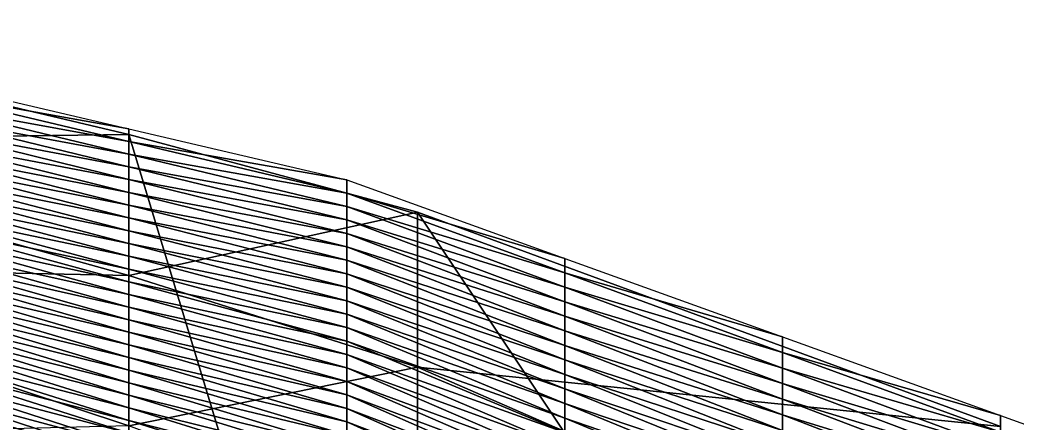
# Model space of a CAD drawing. Header units: metres. Extents: x -3 to 177, y -14 to 14.
# Drawn here: x 158.294 to 160.753, y 11.641 to 12.635 of the extents above; entities that cross this region are included whole.
import ezdxf

# ---------------------------------------------------------------- set-up
doc = ezdxf.new("R2010")
doc.units = ezdxf.units.M
doc.layers.add('HULL', color=7, linetype='Continuous', true_color=0x528ba5)
doc.layers.add('WBT_1_P', color=7, linetype='Continuous', true_color=0x5891b3)

msp = doc.modelspace()

# ---------------------------------------------------------------- linework, layer by layer
at = {"layer": 'HULL'}
for points in [[(158.025, 12.4626, 14.499), (158.025, 12.4923, 14.6753), (158.5625, 12.3666, 14.6801)], [(158.025, 12.433, 14.3228), (158.025, 12.4626, 14.499), (158.5625, 12.3353, 14.5058)], [(158.025, 12.4626, 14.499), (158.5625, 12.3666, 14.6801), (158.5625, 12.3353, 14.5058)], [(158.025, 12.4034, 14.1466), (158.025, 12.433, 14.3228), (158.5625, 12.3039, 14.3315)], [(158.025, 12.433, 14.3228), (158.5625, 12.3353, 14.5058), (158.5625, 12.3039, 14.3315)], [(158.025, 12.3738, 13.9704), (158.025, 12.4034, 14.1466), (158.5625, 12.2726, 14.1572)], [(158.025, 12.4034, 14.1466), (158.5625, 12.3039, 14.3315), (158.5625, 12.2726, 14.1572)], [(158.025, 12.3439, 13.7942), (158.025, 12.3738, 13.9704), (158.5625, 12.2412, 13.9829)], [(158.025, 12.3738, 13.9704), (158.5625, 12.2726, 14.1572), (158.5625, 12.2412, 13.9829)], [(158.5625, 12.3353, 14.5058), (158.5625, 12.3666, 14.6801), (159.1, 12.241, 14.685)], [(158.025, 12.3141, 13.618), (158.025, 12.3439, 13.7942), (158.5625, 12.2097, 13.8086)], [(158.025, 12.3439, 13.7942), (158.5625, 12.2412, 13.9829), (158.5625, 12.2097, 13.8086)], [(158.5625, 12.3039, 14.3315), (158.5625, 12.3353, 14.5058), (159.1, 12.2079, 14.5126)], [(158.5625, 12.3353, 14.5058), (159.1, 12.241, 14.685), (159.1, 12.2079, 14.5126)], [(158.025, 12.2842, 13.4418), (158.025, 12.3141, 13.618), (158.5625, 12.1782, 13.6343)], [(158.025, 12.3141, 13.618), (158.5625, 12.2097, 13.8086), (158.5625, 12.1782, 13.6343)], [(158.5625, 12.2726, 14.1572), (158.5625, 12.3039, 14.3315), (159.1, 12.1749, 14.3402)], [(158.5625, 12.3039, 14.3315), (159.1, 12.2079, 14.5126), (159.1, 12.1749, 14.3402)], [(158.025, 12.2544, 13.2656), (158.025, 12.2842, 13.4418), (158.5625, 12.1467, 13.46)], [(158.025, 12.2842, 13.4418), (158.5625, 12.1782, 13.6343), (158.5625, 12.1467, 13.46)], [(158.025, 12.2247, 13.0894), (158.025, 12.2544, 13.2656), (158.5625, 12.1151, 13.2858)], [(158.025, 12.2544, 13.2656), (158.5625, 12.1467, 13.46), (158.5625, 12.1151, 13.2858)], [(158.5625, 12.2412, 13.9829), (158.5625, 12.2726, 14.1572), (159.1, 12.1418, 14.1678)], [(158.5625, 12.2726, 14.1572), (159.1, 12.1749, 14.3402), (159.1, 12.1418, 14.1678)], [(158.5625, 12.2097, 13.8086), (158.5625, 12.2412, 13.9829), (159.1, 12.1087, 13.9954)], [(158.5625, 12.2412, 13.9829), (159.1, 12.1418, 14.1678), (159.1, 12.1087, 13.9954)], [(159.1, 12.2079, 14.5126), (159.1, 12.241, 14.685), (159.6375, 12.047, 14.6928)], [(158.025, 12.195, 12.9132), (158.025, 12.2247, 13.0894), (158.5625, 12.0836, 13.1115)], [(158.025, 12.2247, 13.0894), (158.5625, 12.1151, 13.2858), (158.5625, 12.0836, 13.1115)], [(158.5625, 12.1782, 13.6343), (158.5625, 12.2097, 13.8086), (159.1, 12.0755, 13.823)], [(158.5625, 12.2097, 13.8086), (159.1, 12.1087, 13.9954), (159.1, 12.0755, 13.823)], [(159.1, 12.1749, 14.3402), (159.1, 12.2079, 14.5126), (159.6375, 12.0113, 14.5229)], [(159.1, 12.2079, 14.5126), (159.6375, 12.047, 14.6928), (159.6375, 12.0113, 14.5229)], [(158.025, 12.1653, 12.737), (158.025, 12.195, 12.9132), (158.5625, 12.0522, 12.9372)], [(158.025, 12.195, 12.9132), (158.5625, 12.0836, 13.1115), (158.5625, 12.0522, 12.9372)], [(158.5625, 12.1467, 13.46), (158.5625, 12.1782, 13.6343), (159.1, 12.0423, 13.6507)], [(158.5625, 12.1782, 13.6343), (159.1, 12.0755, 13.823), (159.1, 12.0423, 13.6507)], [(158.025, 12.1358, 12.5608), (158.025, 12.1653, 12.737), (158.5625, 12.0207, 12.7629)], [(158.025, 12.1653, 12.737), (158.5625, 12.0522, 12.9372), (158.5625, 12.0207, 12.7629)], [(159.1, 12.1418, 14.1678), (159.1, 12.1749, 14.3402), (159.6375, 11.9756, 14.3531)], [(159.1, 12.1749, 14.3402), (159.6375, 12.0113, 14.5229), (159.6375, 11.9756, 14.3531)], [(158.025, 12.1064, 12.3846), (158.025, 12.1358, 12.5608), (158.5625, 11.9894, 12.5886)], [(158.025, 12.1358, 12.5608), (158.5625, 12.0207, 12.7629), (158.5625, 11.9894, 12.5886)], [(158.5625, 12.1151, 13.2858), (158.5625, 12.1467, 13.46), (159.1, 12.0091, 13.4783)], [(158.5625, 12.1467, 13.46), (159.1, 12.0423, 13.6507), (159.1, 12.0091, 13.4783)], [(159.1, 12.1087, 13.9954), (159.1, 12.1418, 14.1678), (159.6375, 11.9399, 14.1833)], [(159.1, 12.1418, 14.1678), (159.6375, 11.9756, 14.3531), (159.6375, 11.9399, 14.1833)], [(158.025, 12.0771, 12.2083), (158.025, 12.1064, 12.3846), (158.5625, 11.9581, 12.4143)], [(158.025, 12.1064, 12.3846), (158.5625, 11.9894, 12.5886), (158.5625, 11.9581, 12.4143)], [(158.5625, 12.0836, 13.1115), (158.5625, 12.1151, 13.2858), (159.1, 11.9759, 13.3059)], [(158.5625, 12.1151, 13.2858), (159.1, 12.0091, 13.4783), (159.1, 11.9759, 13.3059)], [(159.1, 12.0755, 13.823), (159.1, 12.1087, 13.9954), (159.6375, 11.9042, 14.0135)], [(159.1, 12.1087, 13.9954), (159.6375, 11.9399, 14.1833), (159.6375, 11.9042, 14.0135)], [(158.5625, 12.0522, 12.9372), (158.5625, 12.0836, 13.1115), (159.1, 11.9426, 13.1335)], [(158.5625, 12.0836, 13.1115), (159.1, 11.9759, 13.3059), (159.1, 11.9426, 13.1335)], [(158.025, 12.0481, 12.032), (158.025, 12.0771, 12.2083), (158.5625, 11.9268, 12.24)], [(158.025, 12.0771, 12.2083), (158.5625, 11.9581, 12.4143), (158.5625, 11.9268, 12.24)], [(159.1, 12.0423, 13.6507), (159.1, 12.0755, 13.823), (159.6375, 11.8683, 13.8437)], [(159.1, 12.0755, 13.823), (159.6375, 11.9042, 14.0135), (159.6375, 11.8683, 13.8437)], [(158.025, 12.0191, 11.8558), (158.025, 12.0481, 12.032), (158.5625, 11.8957, 12.0657)], [(158.025, 12.0481, 12.032), (158.5625, 11.9268, 12.24), (158.5625, 11.8957, 12.0657)], [(158.5625, 12.0207, 12.7629), (158.5625, 12.0522, 12.9372), (159.1, 11.9094, 12.9612)], [(158.5625, 12.0522, 12.9372), (159.1, 11.9426, 13.1335), (159.1, 11.9094, 12.9612)], [(159.1, 12.0091, 13.4783), (159.1, 12.0423, 13.6507), (159.6375, 11.8324, 13.6739)], [(159.1, 12.0423, 13.6507), (159.6375, 11.8683, 13.8437), (159.6375, 11.8324, 13.6739)], [(159.6375, 12.0113, 14.5229), (159.6375, 12.047, 14.6928), (160.175, 11.853, 14.7005)], [(158.025, 11.9902, 11.6795), (158.025, 12.0191, 11.8558), (158.5625, 11.8646, 11.8914)], [(158.025, 12.0191, 11.8558), (158.5625, 11.8957, 12.0657), (158.5625, 11.8646, 11.8914)], [(158.5625, 11.9894, 12.5886), (158.5625, 12.0207, 12.7629), (159.1, 11.8762, 12.7888)], [(158.5625, 12.0207, 12.7629), (159.1, 11.9094, 12.9612), (159.1, 11.8762, 12.7888)], [(159.1, 11.9759, 13.3059), (159.1, 12.0091, 13.4783), (159.6375, 11.7966, 13.5041)], [(159.1, 12.0091, 13.4783), (159.6375, 11.8324, 13.6739), (159.6375, 11.7966, 13.5041)], [(159.6375, 11.9756, 14.3531), (159.6375, 12.0113, 14.5229), (160.175, 11.8147, 14.5333)], [(159.6375, 12.0113, 14.5229), (160.175, 11.853, 14.7005), (160.175, 11.8147, 14.5333)], [(158.025, 11.9613, 11.5032), (158.025, 11.9902, 11.6795), (158.5625, 11.8335, 11.717)], [(158.025, 11.9902, 11.6795), (158.5625, 11.8646, 11.8914), (158.5625, 11.8335, 11.717)], [(158.5625, 11.9581, 12.4143), (158.5625, 11.9894, 12.5886), (159.1, 11.843, 12.6164)], [(158.5625, 11.9894, 12.5886), (159.1, 11.8762, 12.7888), (159.1, 11.843, 12.6164)], [(158.025, 11.9325, 11.3269), (158.025, 11.9613, 11.5032), (158.5625, 11.8025, 11.5427)], [(158.025, 11.9613, 11.5032), (158.5625, 11.8335, 11.717), (158.5625, 11.8025, 11.5427)], [(158.5625, 11.9268, 12.24), (158.5625, 11.9581, 12.4143), (159.1, 11.8097, 12.4441)], [(158.5625, 11.9581, 12.4143), (159.1, 11.843, 12.6164), (159.1, 11.8097, 12.4441)], [(159.1, 11.9426, 13.1335), (159.1, 11.9759, 13.3059), (159.6375, 11.7607, 13.3344)], [(159.1, 11.9759, 13.3059), (159.6375, 11.7966, 13.5041), (159.6375, 11.7607, 13.3344)], [(159.6375, 11.9399, 14.1833), (159.6375, 11.9756, 14.3531), (160.175, 11.7763, 14.366)], [(159.6375, 11.9756, 14.3531), (160.175, 11.8147, 14.5333), (160.175, 11.7763, 14.366)], [(158.025, 11.9036, 11.1507), (158.025, 11.9325, 11.3269), (158.5625, 11.7714, 11.3684)], [(158.025, 11.9325, 11.3269), (158.5625, 11.8025, 11.5427), (158.5625, 11.7714, 11.3684)], [(159.1, 11.9094, 12.9612), (159.1, 11.9426, 13.1335), (159.6375, 11.7248, 13.1646)], [(159.1, 11.9426, 13.1335), (159.6375, 11.7607, 13.3344), (159.6375, 11.7248, 13.1646)], [(159.6375, 11.9042, 14.0135), (159.6375, 11.9399, 14.1833), (160.175, 11.738, 14.1988)], [(159.6375, 11.9399, 14.1833), (160.175, 11.7763, 14.366), (160.175, 11.738, 14.1988)], [(158.5625, 11.8957, 12.0657), (158.5625, 11.9268, 12.24), (159.1, 11.7765, 12.2717)], [(158.5625, 11.9268, 12.24), (159.1, 11.8097, 12.4441), (159.1, 11.7765, 12.2717)], [(159.1, 11.8762, 12.7888), (159.1, 11.9094, 12.9612), (159.6375, 11.6889, 12.9948)], [(159.1, 11.9094, 12.9612), (159.6375, 11.7248, 13.1646), (159.6375, 11.6889, 12.9948)], [(158.025, 11.8746, 10.9744), (158.025, 11.9036, 11.1507), (158.5625, 11.7403, 11.1941)], [(158.025, 11.9036, 11.1507), (158.5625, 11.7714, 11.3684), (158.5625, 11.7403, 11.1941)], [(158.5625, 11.8646, 11.8914), (158.5625, 11.8957, 12.0657), (159.1, 11.7433, 12.0993)], [(158.5625, 11.8957, 12.0657), (159.1, 11.7765, 12.2717), (159.1, 11.7433, 12.0993)], [(159.6375, 11.8683, 13.8437), (159.6375, 11.9042, 14.0135), (160.175, 11.6996, 14.0316)], [(159.6375, 11.9042, 14.0135), (160.175, 11.738, 14.1988), (160.175, 11.6996, 14.0316)], [(158.025, 11.8456, 10.7981), (158.025, 11.8746, 10.9744), (158.5625, 11.7092, 11.0198)], [(158.025, 11.8746, 10.9744), (158.5625, 11.7403, 11.1941), (158.5625, 11.7092, 11.0198)], [(158.5625, 11.8335, 11.717), (158.5625, 11.8646, 11.8914), (159.1, 11.71, 11.927)], [(158.5625, 11.8646, 11.8914), (159.1, 11.7433, 12.0993), (159.1, 11.71, 11.927)], [(159.1, 11.843, 12.6164), (159.1, 11.8762, 12.7888), (159.6375, 11.653, 12.8251)], [(159.1, 11.8762, 12.7888), (159.6375, 11.6889, 12.9948), (159.6375, 11.653, 12.8251)], [(159.6375, 11.8324, 13.6739), (159.6375, 11.8683, 13.8437), (160.175, 11.6611, 13.8644)], [(159.6375, 11.8683, 13.8437), (160.175, 11.6996, 14.0316), (160.175, 11.6611, 13.8644)], [(158.025, 11.8163, 10.6219), (158.025, 11.8456, 10.7981), (158.5625, 11.6781, 10.8454)], [(158.025, 11.8456, 10.7981), (158.5625, 11.7092, 11.0198), (158.5625, 11.6781, 10.8454)], [(158.5625, 11.8025, 11.5427), (158.5625, 11.8335, 11.717), (159.1, 11.6768, 11.7546)], [(158.5625, 11.8335, 11.717), (159.1, 11.71, 11.927), (159.1, 11.6768, 11.7546)], [(159.1, 11.8097, 12.4441), (159.1, 11.843, 12.6164), (159.6375, 11.6171, 12.6553)], [(159.1, 11.843, 12.6164), (159.6375, 11.653, 12.8251), (159.6375, 11.6171, 12.6553)], [(159.6375, 11.7966, 13.5041), (159.6375, 11.8324, 13.6739), (160.175, 11.6226, 13.6972)], [(159.6375, 11.8324, 13.6739), (160.175, 11.6611, 13.8644), (160.175, 11.6226, 13.6972)], [(160.175, 11.8147, 14.5333), (160.175, 11.853, 14.7005), (160.7125, 11.659, 14.7082)], [(158.025, 11.7869, 10.4457), (158.025, 11.8163, 10.6219), (158.5625, 11.6467, 10.6712)], [(158.025, 11.8163, 10.6219), (158.5625, 11.6781, 10.8454), (158.5625, 11.6467, 10.6712)], [(159.1, 11.7765, 12.2717), (159.1, 11.8097, 12.4441), (159.6375, 11.5811, 12.4855)], [(159.1, 11.8097, 12.4441), (159.6375, 11.6171, 12.6553), (159.6375, 11.5811, 12.4855)], [(160.175, 11.7763, 14.366), (160.175, 11.8147, 14.5333), (160.7125, 11.618, 14.5436)], [(160.175, 11.8147, 14.5333), (160.7125, 11.659, 14.7082), (160.7125, 11.618, 14.5436)], [(158.025, 11.7574, 10.2695), (158.025, 11.7869, 10.4457), (158.5625, 11.6154, 10.4969)], [(158.025, 11.7869, 10.4457), (158.5625, 11.6467, 10.6712), (158.5625, 11.6154, 10.4969)], [(158.5625, 11.7714, 11.3684), (158.5625, 11.8025, 11.5427), (159.1, 11.6436, 11.5822)], [(158.5625, 11.8025, 11.5427), (159.1, 11.6768, 11.7546), (159.1, 11.6436, 11.5822)], [(159.6375, 11.7607, 13.3344), (159.6375, 11.7966, 13.5041), (160.175, 11.5841, 13.53)], [(159.6375, 11.7966, 13.5041), (160.175, 11.6226, 13.6972), (160.175, 11.5841, 13.53)], [(158.5625, 11.7403, 11.1941), (158.5625, 11.7714, 11.3684), (159.1, 11.6104, 11.4099)], [(158.5625, 11.7714, 11.3684), (159.1, 11.6436, 11.5822), (159.1, 11.6104, 11.4099)], [(159.1, 11.7433, 12.0993), (159.1, 11.7765, 12.2717), (159.6375, 11.5452, 12.3158)], [(159.1, 11.7765, 12.2717), (159.6375, 11.5811, 12.4855), (159.6375, 11.5452, 12.3158)], [(159.6375, 11.7248, 13.1646), (159.6375, 11.7607, 13.3344), (160.175, 11.5455, 13.3628)], [(159.6375, 11.7607, 13.3344), (160.175, 11.5841, 13.53), (160.175, 11.5455, 13.3628)], [(160.175, 11.738, 14.1988), (160.175, 11.7763, 14.366), (160.7125, 11.577, 14.379)], [(160.175, 11.7763, 14.366), (160.7125, 11.618, 14.5436), (160.7125, 11.577, 14.379)], [(158.025, 11.7277, 10.0933), (158.025, 11.7574, 10.2695), (158.5625, 11.584, 10.3226)], [(158.025, 11.7574, 10.2695), (158.5625, 11.6154, 10.4969), (158.5625, 11.584, 10.3226)], [(158.5625, 11.7092, 11.0198), (158.5625, 11.7403, 11.1941), (159.1, 11.5771, 11.2375)], [(158.5625, 11.7403, 11.1941), (159.1, 11.6104, 11.4099), (159.1, 11.5771, 11.2375)], [(159.1, 11.71, 11.927), (159.1, 11.7433, 12.0993), (159.6375, 11.5093, 12.146)], [(159.1, 11.7433, 12.0993), (159.6375, 11.5452, 12.3158), (159.6375, 11.5093, 12.146)], [(160.175, 11.6996, 14.0316), (160.175, 11.738, 14.1988), (160.7125, 11.536, 14.2143)], [(160.175, 11.738, 14.1988), (160.7125, 11.577, 14.379), (160.7125, 11.536, 14.2143)], [(158.025, 11.6979, 9.9171), (158.025, 11.7277, 10.0933), (158.5625, 11.5524, 10.1483)], [(158.025, 11.7277, 10.0933), (158.5625, 11.584, 10.3226), (158.5625, 11.5524, 10.1483)], [(158.5625, 11.6781, 10.8454), (158.5625, 11.7092, 11.0198), (159.1, 11.5439, 11.0651)], [(158.5625, 11.7092, 11.0198), (159.1, 11.5771, 11.2375), (159.1, 11.5439, 11.0651)], [(159.1, 11.6768, 11.7546), (159.1, 11.71, 11.927), (159.6375, 11.4733, 11.9763)], [(159.1, 11.71, 11.927), (159.6375, 11.5093, 12.146), (159.6375, 11.4733, 11.9763)], [(159.6375, 11.6889, 12.9948), (159.6375, 11.7248, 13.1646), (160.175, 11.5069, 13.1957)], [(159.6375, 11.7248, 13.1646), (160.175, 11.5455, 13.3628), (160.175, 11.5069, 13.1957)], [(158.025, 11.6679, 9.7409), (158.025, 11.6979, 9.9171), (158.5625, 11.5208, 9.9741)], [(158.025, 11.6979, 9.9171), (158.5625, 11.5524, 10.1483), (158.5625, 11.5208, 9.9741)], [(159.6375, 11.653, 12.8251), (159.6375, 11.6889, 12.9948), (160.175, 11.4684, 13.0285)], [(159.6375, 11.6889, 12.9948), (160.175, 11.5069, 13.1957), (160.175, 11.4684, 13.0285)], [(160.175, 11.6611, 13.8644), (160.175, 11.6996, 14.0316), (160.7125, 11.4951, 14.0497)], [(160.175, 11.6996, 14.0316), (160.7125, 11.536, 14.2143), (160.7125, 11.4951, 14.0497)], [(158.025, 11.6377, 9.5648), (158.025, 11.6679, 9.7409), (158.5625, 11.4891, 9.7998)], [(158.025, 11.6679, 9.7409), (158.5625, 11.5208, 9.9741), (158.5625, 11.4891, 9.7998)], [(158.5625, 11.6467, 10.6712), (158.5625, 11.6781, 10.8454), (159.1, 11.5106, 10.8928)], [(158.5625, 11.6781, 10.8454), (159.1, 11.5439, 11.0651), (159.1, 11.5106, 10.8928)], [(159.1, 11.6436, 11.5822), (159.1, 11.6768, 11.7546), (159.6375, 11.4373, 11.8065)], [(159.1, 11.6768, 11.7546), (159.6375, 11.4733, 11.9763), (159.6375, 11.4373, 11.8065)], [(160.175, 11.6226, 13.6972), (160.175, 11.6611, 13.8644), (160.7125, 11.454, 13.885)], [(160.175, 11.6611, 13.8644), (160.7125, 11.4951, 14.0497), (160.7125, 11.454, 13.885)], [(158.5625, 11.6154, 10.4969), (158.5625, 11.6467, 10.6712), (159.1, 11.4772, 10.7204)], [(158.5625, 11.6467, 10.6712), (159.1, 11.5106, 10.8928), (159.1, 11.4772, 10.7204)], [(159.1, 11.6104, 11.4099), (159.1, 11.6436, 11.5822), (159.6375, 11.4014, 11.6368)], [(159.1, 11.6436, 11.5822), (159.6375, 11.4373, 11.8065), (159.6375, 11.4014, 11.6368)], [(159.6375, 11.6171, 12.6553), (159.6375, 11.653, 12.8251), (160.175, 11.4298, 12.8613)], [(159.6375, 11.653, 12.8251), (160.175, 11.4684, 13.0285), (160.175, 11.4298, 12.8613)], [(160.7125, 11.618, 14.5436), (160.7125, 11.659, 14.7082), (161.25, 11.465, 14.716)]]:
    msp.add_3dface(points, dxfattribs=at)
at = {"layer": 'WBT_1_P'}
for points in [[(157.3677, 12.3373, 12.6739), (157.3677, 12.6352, 14.6), (158.5625, 12.3522, 14.6)], [(157.3677, 12.6352, 14.6), (157.3677, 10.004, 14.6), (158.5625, 10.004, 14.6)], [(157.3677, 12.6352, 14.6), (158.5625, 10.004, 14.6), (158.5625, 12.3522, 14.6)], [(157.3677, 12.3373, 12.6739), (158.5625, 12.3522, 14.6), (158.5625, 12.0047, 12.6739)], [(158.5625, 12.0047, 12.6739), (158.5625, 12.3522, 14.6), (159.2748, 12.1606, 14.6)], [(158.5625, 12.3522, 14.6), (158.5625, 10.004, 14.6), (159.2748, 10.004, 14.6)], [(158.5625, 12.3522, 14.6), (159.2748, 10.004, 14.6), (159.2748, 12.1606, 14.6)], [(157.3677, 12.0293, 10.6), (157.3677, 12.3373, 12.6739), (158.5625, 12.0047, 12.6739)], [(158.5625, 12.0047, 12.6739), (159.2748, 12.1606, 14.6), (159.2748, 11.7784, 12.6739)], [(159.2748, 11.7784, 12.6739), (159.2748, 12.1606, 14.6), (160.7125, 11.6321, 14.6)], [(159.2748, 12.1606, 14.6), (159.2748, 10.004, 14.6), (160.7125, 10.0041, 14.6)], [(159.2748, 12.1606, 14.6), (160.7125, 10.0041, 14.6), (160.7125, 11.6321, 14.6)], [(157.3677, 11.6037, 8), (157.3677, 12.0293, 10.6), (158.5625, 11.634, 10.6)], [(157.3677, 12.0293, 10.6), (158.5625, 12.0047, 12.6739), (158.5625, 11.634, 10.6)], [(158.5625, 11.634, 10.6), (158.5625, 12.0047, 12.6739), (159.2748, 11.7784, 12.6739)], [(158.5625, 11.634, 10.6), (159.2748, 11.7784, 12.6739), (159.2748, 11.3656, 10.6)], [(159.2748, 11.3656, 10.6), (159.2748, 11.7784, 12.6739), (160.7125, 11.1505, 12.6739)], [(159.2748, 11.7784, 12.6739), (160.7125, 11.6321, 14.6), (160.7125, 11.1505, 12.6739)]]:
    msp.add_3dface(points, dxfattribs=at)

doc.saveas('drawing.dxf')
